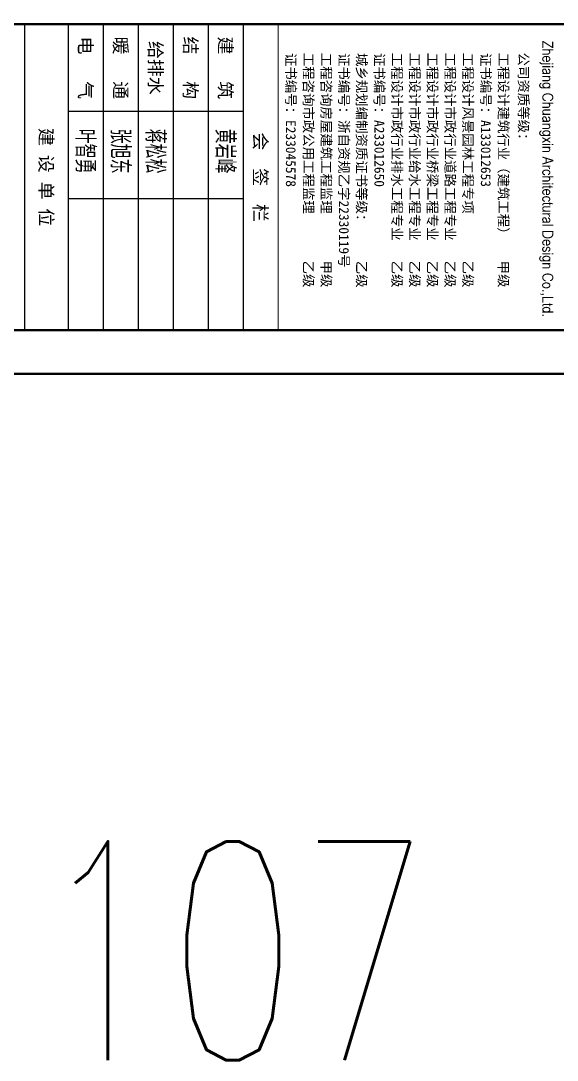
# Model space of a CAD drawing. Extents: x -160106 to 966792, y -663931 to 1550022.
# Drawn here: x -77936 to -77446, y -87453 to -86502 of the extents above; entities that cross this region are included whole.
import ezdxf
from ezdxf.enums import TextEntityAlignment as Align
from ezdxf.xclip import XClip

# ---------------------------------------------------------------- set-up
doc = ezdxf.new("R2010")
doc.units = 0
for name, color, linetype in [('!ZN1-文字-7', 7, 'Continuous'), ('0-cxFrame', 155, 'Continuous'), ('20剖面图$0$AS-WALL', 40, 'Continuous'), ('qianming', 155, 'Continuous')]:
    doc.layers.add(name, color=color, linetype=linetype)
doc.layers.add('0-cxText', color=131, linetype='Continuous', lineweight=25)
doc.styles.add('BZHZ', font='bzxw', dxfattribs={"width": 0.8, "bigfont": 'bzhz'})
doc.styles.add('cx_biaoti', font='')
doc.styles.add('cx_tuming', font='simhei.ttf')
doc.styles.add('cx_tuqian1', font='')
doc.styles.add('ZNTextStyle', font='ROMANS.shx', dxfattribs={"width": 0.7, "bigfont": 'CHINESE.shx'})
doc.styles.add('黑体', font='simhei.ttf', dxfattribs={"height": 12})
doc.styles.get('cx_biaoti').set_extended_font_data('SimSun')
doc.styles.get('cx_tuqian1').set_extended_font_data('SimSun')

# ---------------------------------------------------------------- blocks, each defined once
blk = doc.blocks.new('20250825140909')
at = {"layer": '20剖面图$0$AS-WALL', "color": 8}
for points in [[(5347, -300), (800, -300), (-2150.02, -5.12)], [(5347, -350), (797.51, -350), (-2150.02, -55.37)]]:
    blk.add_lwpolyline(points, dxfattribs=at)
blk = doc.blocks.new('zjcx_lan_huiqian(Dragon)')
for p, q in [((-7000, -800), (0, -800)), ((-5000, -800), (-5000, -4800)), ((-3000, -800), (-3000, -4800)), ((-7000, -1600), (0, -1600)), ((-7000, -2400), (0, -2400)), ((-7000, -3200), (0, -3200)), ((-7000, -4000), (0, -4000))]:
    blk.add_line(p, q)
at = {"const_width": 30}
blk.add_lwpolyline([(-7000, 0), (0, 0)], dxfattribs=at)
blk.add_lwpolyline([(-7000, 0), (0, 0), (0, -4800), (-7000, -4800)], close=True, dxfattribs=at)
at = {"style": 'cx_biaoti'}
for s, p in [('会  签  栏', (-3500, -400)), ('建   筑', (-6000, -1200)), ('结   构', (-6000, -2000)), ('给排水', (-6000, -2800)), ('暖   通', (-6000, -3600)), ('电   气', (-6000, -4400))]:
    blk.add_text(s, height=300, dxfattribs=at).set_placement(p, align=Align.MIDDLE)
blk = doc.blocks.new('T-汇签(Dragon)')
at = {"layer": '0-cxFrame'}
blk.add_blockref('zjcx_lan_huiqian(Dragon)', (0, 0), dxfattribs=at)
at = {"layer": 'qianming', "style": 'BZHZ', "width": 0.8}
for s, p in [('黄岩峰', (-4094, -1189)), ('蒋松松', (-4094, -2789)), ('张旭东', (-4094, -3589)), ('叶智勇', (-4094, -4389))]:
    blk.add_text(s, height=450, dxfattribs=at).set_placement(p, align=Align.MIDDLE)
blk = doc.blocks.new('zjcx_TT(Dragon)')
for points, const_width in [([(-6602, -3923), (-6454, -3923)], 25), ([(-6601, -4138), (-6466, -3930)], 25), ([(-6412, -4160), (-6412, -3908)], 25), ([(-6315, -4160), (-6315, -4038)], 25), ([(-6091, -3944), (-6091, -3908)], 25), ([(-6091, -4160), (-6091, -3977)], 25), ([(-6027, -3944), (-6027, -3908)], 25), ([(-6027, -4160), (-6027, -3977)], 25), ([(-5868, -4160), (-5868, -4013)], 25), ([(-5804, -4160), (-5804, -3977)], 25), ([(-5706, -4032), (-5706, -4160)], 25), ([(-5544, -4160), (-5544, -3977)], 25), ([(-5193, -4160), (-5193, -3908)], 25), ([(-5096, -4160), (-5096, -4038)], 25), ([(-5035, -4105), (-5035, -3977)], 25), ([(-4937, -3977), (-4937, -4160)], 25), ([(-4777, -4160), (-4777, -4013)], 25), ([(-4712, -4160), (-4712, -3977)], 25), ([(-4614, -4032), (-4614, -4160)], 25), ([(-4454, -4160), (-4454, -3977)], 25), ([(-4401, -4154), (-4303, -3984)], 25), ([(-4299, -4154), (-4397, -3984)], 25), ([(-4247, -3944), (-4247, -3908)], 25), ([(-4247, -4160), (-4247, -3977)], 25), ([(-4182, -4160), (-4182, -3977)], 25), ([(-4085, -4032), (-4085, -4160)], 25), ([(-3958, -4156), (-3882, -3912)], 25), ([(-3800, -4156), (-3876, -3912)], 25), ([(-3749, -4160), (-3749, -3977)], 25), ([(-3509, -4160), (-3509, -3908)], 25), ([(-3412, -4160), (-3412, -4038)], 25), ([(-3348, -3944), (-3348, -3908)], 25), ([(-3348, -4160), (-3348, -3977)], 25), ([(-3310, -3989), (-3241, -3989)], 25), ([(-3279, -4117), (-3279, -3932)], 25), ([(-2925, -3989), (-2856, -3989)], 25), ([(-2894, -4117), (-2894, -3932)], 25), ([(-2821, -4105), (-2821, -3977)], 25), ([(-2724, -3977), (-2724, -4160)], 25), ([(-2659, -4160), (-2659, -3977)], 25), ([(-2468, -4160), (-2468, -4013)], 25), ([(-2403, -4160), (-2403, -3908)], 25), ([(-2267, -3920), (-2197, -3920)], 25), ([(-2254, -4160), (-2254, -3908)], 25), ([(-1745, -3944), (-1745, -3908)], 25), ([(-1745, -4160), (-1745, -3977)], 25), ([(-1583, -4160), (-1583, -3977)], 25), ([(-1520, -4160), (-1520, -3977)], 25), ([(-1423, -4032), (-1423, -4160)], 25), ([(-747, -4160), (-747, -3908)], 25), ([(-616, -3989), (-546, -3989)], 25), ([(-585, -4117), (-585, -3932)], 25), ([(-414, -4160), (-414, -3908)], 25), ([(-6613, -4145), (-6450, -4145)], 25), ([(-6273, -4064), (-6135, -4064)], 25), ([(-3930, -4070), (-3827, -4070)], 25), ([(-3225, -4064), (-3088, -4064)], 25), ([(-2267, -4147), (-2197, -4147)], 25), ([(-2071, -4064), (-1933, -4064)], 25), ([(-1879, -4055), (-1828, -4074)], 25), ([(-901, -4160), (-901, -4125)], 30), ([(-821, -4160), (-821, -4125)], 30), ([(-743, -4147), (-632, -4147)], 25), ([(-340, -4160), (-340, -4125)], 30)]:
    blk.add_lwpolyline(points, dxfattribs=dict(const_width=const_width))
for points, const_width in [([(-6412, -4038, -1.001561), (-6315, -4038, 3.441563)], 25), ([(-6203, -3986, 0.395945), (-6260, -4052)], 25), ([(-6205, -3986, -0.395945), (-6148, -4052)], 25), ([(-5968, -4032, -0.787489), (-5867, -4018)], 25), ([(-5939, -4071, 0.030544), (-5870, -4051)], 25), ([(-5632, -4001, 0.318714), (-5629, -4135, 0.615609)], 25), ([(-5633, -4003, -0.476832), (-5572, -3997, -0.222028)], 25), ([(-5380, -3945, 0.263693), (-5386, -4114, 0.615609)], 25), ([(-5382, -3948, -0.673783), (-5253, -3981, -0.222028)], 25), ([(-5193, -4038, -1.001561), (-5096, -4038, 3.441563)], 25), ([(-4877, -4032, -0.787489), (-4776, -4018)], 25), ([(-4848, -4071, 0.030544), (-4779, -4051)], 25), ([(-4541, -4001, 0.318714), (-4538, -4135, 0.615609)], 25), ([(-4542, -4003, -0.476832), (-4481, -3997, -0.222028)], 25), ([(-3642, -4004, 0.318714), (-3639, -4138, 0.615609)], 25), ([(-3643, -4006, -0.686109), (-3559, -4032, -0.222028)], 25), ([(-3509, -4038, -1.001561), (-3412, -4038, 3.441563)], 25), ([(-3155, -3986, 0.395945), (-3213, -4052)], 25), ([(-3158, -3986, -0.395945), (-3100, -4052)], 25), ([(-3033, -4004, 0.318714), (-3030, -4138, 0.615609)], 25), ([(-3034, -4006, -0.686109), (-2949, -4032, -0.222028)], 25), ([(-2567, -4032, -0.787489), (-2467, -4018)], 25), ([(-2539, -4071, 0.030544), (-2470, -4051)], 25), ([(-2133, -3948, 0.23837), (-2199, -3921, 0.253041)], 25), ([(-2135, -3945, -0.26132), (-2128, -4111, -0.615609)], 25), ([(-2001, -3986, 0.395945), (-2058, -4052)], 25), ([(-2003, -3986, -0.395945), (-1946, -4052)], 25), ([(-1877, -4055, -0.401554), (-1896, -4025)], 25), ([(-1805, -4026, 0.911804), (-1896, -4027)], 25), ([(-1671, -4001, 0.318714), (-1668, -4135, 0.615609)], 25), ([(-1672, -4003, -0.476832), (-1611, -3997, -0.222028)], 25), ([(-1259, -3945, 0.263693), (-1264, -4114, 0.615609)], 25), ([(-1261, -3948, -0.673783), (-1132, -3981, -0.222028)], 25), ([(-1061, -4004, 0.318714), (-1058, -4138, 0.615609)], 25), ([(-1062, -4005, -0.473083), (-987, -4004, -0.222028)], 25), ([(-988, -4004, -0.345415), (-990, -4138, -0.615609)], 25), ([(-501, -4001, 0.318714), (-498, -4135, 0.615609)], 25), ([(-502, -4003, -0.476832), (-441, -3997, -0.222028)], 25), ([(-6260, -4074, 0.295539), (-6222, -4147, 0.295539)], 25), ([(-6224, -4146, 0.506701), (-6149, -4103)], 25), ([(-6133, -4216, 0.333054), (-6091, -4160, 3.441563)], 25), ([(-5939, -4071, 0.886876), (-5931, -4152, 0.615609)], 25), ([(-5647, -4182, 0.945498), (-5545, -4157, 0.222028)], 25), ([(-5630, -4134, 0.40791), (-5575, -4138, 0.222028)], 25), ([(-5391, -4103, 0.810483), (-5250, -4080, 0.222028)], 25), ([(-4848, -4071, 0.886876), (-4841, -4152, 0.615609)], 25), ([(-4556, -4182, 0.945498), (-4454, -4157, 0.222028)], 25), ([(-4539, -4134, 0.40791), (-4484, -4138, 0.222028)], 25), ([(-3641, -4136, 0.682641), (-3556, -4100, 0.222028)], 25), ([(-3279, -4116, 0.5602), (-3239, -4146, 0.222028)], 25), ([(-3213, -4074, 0.295539), (-3175, -4147, 0.295539)], 25), ([(-3177, -4146, 0.506701), (-3102, -4103)], 25), ([(-3031, -4136, 0.682641), (-2947, -4100, 0.222028)], 25), ([(-2894, -4116, 0.5602), (-2854, -4146, 0.222028)], 25), ([(-2539, -4071, 0.886876), (-2531, -4152, 0.615609)], 25), ([(-2126, -4107, -0.296674), (-2197, -4147, -0.329683)], 25), ([(-2058, -4074, 0.295539), (-2020, -4147, 0.295539)], 25), ([(-2023, -4146, 0.506701), (-1947, -4103)], 25), ([(-1829, -4148, -0.5196), (-1899, -4103)], 25), ([(-1831, -4073, -0.783964), (-1829, -4148, -0.615609)], 25), ([(-1686, -4182, 0.945498), (-1584, -4157, 0.222028)], 25), ([(-1668, -4134, 0.40791), (-1614, -4138, 0.222028)], 25), ([(-1269, -4103, 0.810483), (-1129, -4080, 0.222028)], 25), ([(-1059, -4137, 0.462703), (-989, -4136, 0.222028)], 25), ([(-835, -4204, 0.277707), (-814, -4157, 0.222028)], 15), ([(-585, -4116, 0.5602), (-545, -4146, 0.222028)], 25), ([(-499, -4134, 0.40791), (-444, -4138, 0.222028)], 25)]:
    blk.add_lwpolyline(points, format="xyb", dxfattribs=dict(const_width=const_width))
for points in [[(-5799, -4047, 15, 19.9, -0.277023), (-5756, -3986, 15, 19.9, -0.413565)], [(-5760, -3987, 20, 25, -0.474766), (-5706, -4034, 25, 25, 0)], [(-5572, -3997, 25, 20, -0.150596), (-5546, -4048, 25, 25, 0)], [(-4707, -4047, 15, 19.9, -0.277023), (-4664, -3986, 15, 19.9, -0.413565)], [(-4668, -3987, 20, 25, -0.474766), (-4614, -4034, 25, 25, 0)], [(-4481, -3997, 25, 20, -0.150596), (-4455, -4048, 25, 25, 0)], [(-4393, -3990, 28.8, 0, 0), (-4415, -3978, 25, 25, 0)], [(-4306, -3990, 28.8, 0, 0), (-4285, -3978, 25, 25, 0)], [(-4177, -4047, 15, 19.9, -0.277023), (-4135, -3986, 15, 19.9, -0.413565)], [(-4138, -3987, 20, 25, -0.474766), (-4085, -4034, 25, 25, 0)], [(-3879, -3908, 29, 0, 0), (-3879, -3921, 25, 25, 0)], [(-3684, -3998, 25, 15, 0.519598), (-3745, -4056, 25, 25, 0)], [(-3279, -3938, 28, 0, 0), (-3266, -3914, 25, 25, 0)], [(-2894, -3938, 28, 0, 0), (-2881, -3914, 25, 25, 0)], [(-2593, -3998, 25, 15, 0.519598), (-2654, -4056, 25, 25, 0)], [(-1611, -3997, 25, 20, -0.150596), (-1585, -4048, 25, 25, 0)], [(-1515, -4047, 15, 19.9, -0.277023), (-1473, -3986, 15, 19.9, -0.413565)], [(-1476, -3987, 20, 25, -0.474766), (-1423, -4034, 25, 25, 0)], [(-585, -3938, 28, 0, 0), (-572, -3914, 25, 25, 0)], [(-441, -3997, 25, 20, -0.150596), (-415, -4048, 25, 25, 0)], [(-5932, -4152, 25, 15, 0.445668), (-5872, -4082, 25, 25, 0)], [(-5575, -4138, 25, 20, 0.200508), (-5546, -4077, 25, 25, 0)], [(-4981, -4150, 20, 25, -0.474766), (-5035, -4103, 25, 25, 0)], [(-4942, -4090, 15, 19.9, -0.277023), (-4985, -4151, 15, 19.9, -0.413565)], [(-4842, -4152, 25, 15, 0.445668), (-4781, -4082, 25, 25, 0)], [(-4484, -4138, 25, 20, 0.200508), (-4455, -4077, 25, 25, 0)], [(-4397, -4147, 28.8, 0, 0), (-4419, -4160, 25, 25, 0)], [(-4302, -4147, 28.8, 0, 0), (-4281, -4160, 25, 25, 0)], [(-3955, -4147, 30.8, 0, 0), (-3973, -4160, 25, 25, 0)], [(-3803, -4147, 30.8, 0, 0), (-3785, -4160, 25, 25, 0)], [(-2768, -4150, 20, 25, -0.474766), (-2821, -4103, 25, 25, 0)], [(-2729, -4090, 15, 19.9, -0.277023), (-2771, -4151, 15, 19.9, -0.413565)], [(-2532, -4152, 25, 15, 0.445668), (-2472, -4082, 25, 25, 0)], [(-1614, -4138, 25, 20, 0.200508), (-1585, -4077, 25, 25, 0)], [(-444, -4138, 25, 20, 0.200508), (-415, -4077, 25, 25, 0)]]:
    blk.add_lwpolyline(points, format="xyseb")
at = {"layer": '0-cxFrame', "const_width": 30}
blk.add_lwpolyline([(-7000, -10200), (0, -10200), (0, 0), (-7000, 0)], close=True, dxfattribs=at)
at = {"color": 7, "style": 'cx_biaoti'}
for s, p in [('公司资质等级：', (-6350, -4700)), ('工程设计建筑行业（建筑工程）   甲级', (-6344, -5160)), ('证书编号：A133012653', (-6340, -5563)), ('工程设计风景园林工程专项       乙级', (-6344, -5972)), ('工程设计市政行业道路工程专业   乙级', (-6344, -6379)), ('工程设计市政行业桥梁工程专业   乙级', (-6344, -6784)), ('工程设计市政行业给水工程专业   乙级', (-6344, -7189)), ('工程设计市政行业排水工程专业   乙级', (-6344, -7594)), ('证书编号：A233012650', (-6340, -7997)), ('城乡规划编制资质证书等级：     乙级', (-6340, -8404)), ('证书编号：浙自资规乙字22330119号', (-6340, -8807)), ('工程咨询房屋建筑工程监理       甲级', (-6344, -9212)), ('工程咨询市政公用工程监理       乙级', (-6344, -9619)), ('证书编号：E233045578', (-6340, -10022))]:
    blk.add_text(s, height=225, dxfattribs=at).set_placement(p)
blk = doc.blocks.new('zjcx_lan_xiangmu(Dragon)')
for p, q in [((-7000, 9000), (0, 9000)), ((-7000, 6000), (0, 6000)), ((-7000, 3000), (0, 3000)), ((-5000, 1000), (-5000, 0))]:
    blk.add_line(p, q)
at = {"const_width": 30}
for points in [[(-7000, 10000), (0, 10000)], [(-7000, 7000), (0, 7000)], [(-7000, 7000), (0, 7000)], [(-7000, 4000), (0, 4000)], [(-7000, 4000), (0, 4000)], [(-7000, 1000), (0, 1000)], [(-7000, 0), (0, 0)]]:
    blk.add_lwpolyline(points, dxfattribs=at)
blk.add_lwpolyline([(-7000, 10000), (0, 10000), (0, 0), (-7000, 0)], close=True)
at = {"style": 'cx_biaoti'}
for s, p in [('建 设 单 位', (-3500, 9500)), ('项 目 名 称', (-3500, 6500)), ('子 项 名 称', (-3500, 3500)), ('工程编号', (-6013, 500))]:
    blk.add_text(s, height=300, dxfattribs=at).set_placement(p, align=Align.MIDDLE)
blk = doc.blocks.new('T-项目(Dragon)')
blk.add_blockref('zjcx_lan_xiangmu(Dragon)', (0, 0))
at = {"color": 3, "style": 'cx_tuming'}
for s, height, p in [('嘉兴世赫建达智能装备有限公司', 330, (-6816, 7901)), ('年产500套智能装备建设项目 ', 350, (-6638, 4859))]:
    blk.add_text(s, height=height, dxfattribs=at).set_placement(p)
blk = doc.blocks.new('zjcx_T2(Dragon)')
at = {"layer": '0-cxFrame', "const_width": 50}
blk.add_lwpolyline([(-7000, 40000), (0, 40000), (0, 0), (-7000, 0)], close=True, dxfattribs=at)
at = {"layer": '0-cxFrame'}
for name, p in [('zjcx_TT(Dragon)', (0, 40000)), ('T-汇签(Dragon)', (0, 29800)), ('T-项目(Dragon)', (0, 15000))]:
    blk.add_blockref(name, p, dxfattribs=at)
blk = doc.blocks.new('TK22.A2 L(Dragon)')
at = {"layer": '0-cxFrame', "color": 7, "const_width": 0.5}
blk.add_lwpolyline([(0, 0), (-594, 0), (-594, 420), (0, 420)], close=True, dxfattribs=at)
at = {"layer": '0-cxFrame', "const_width": 0.5}
for points in [[(-80, 10), (-574, 10), (-574, 410), (-80, 410)], [(-10, 10), (-80, 10), (-80, 410), (-10, 410)]]:
    blk.add_lwpolyline(points, close=True, dxfattribs=at)
at = {"layer": '0-cxFrame', "xscale": 0.01, "yscale": 0.01, "zscale": 0.01}
blk.add_blockref('zjcx_T2(Dragon)', (-10, 10), dxfattribs=at)
at = {"style": '黑体', "flags": 4}
blk.add_attdef('图幅', text='', height=3.3, dxfattribs=at).set_placement((-40, 3), align=Align.RIGHT)
at = {"layer": '0-cxText', "flags": 4}
for tag, height, style, p in [('建设单位', 3.5, 'cx_tuming', (-45, 240)), ('项目名称', 3.5, 'cx_tuming', (-45, 210)), ('子项名称', 3.5, 'cx_tuming', (-45, 180)), ('工程编号', 3.3, 'cx_tuqian1', (-35, 165)), ('图名1', 3.5, 'cx_tuming', (-45, 87)), ('图名2', 3.5, 'cx_tuming', (-45, 79)), ('图名3', 3.5, 'cx_tuming', (-45, 71)), ('出图日期', 3.3, 'cx_tuqian1', (-39, 60)), ('专业', 3.3, 'cx_tuqian1', (-55, 52)), ('图号', 3.3, 'cx_tuqian1', (-55, 44)), ('版次', 3.3, 'cx_tuqian1', (-20, 44))]:
    blk.add_attdef(tag, text='', height=height, dxfattribs=dict(at, style=style)).set_placement(p, align=Align.MIDDLE)
at = {"layer": 'Defpoints', "color": 6, "flags": 4}
for tag, height, style, p in [('tufu', 3.3, '黑体', (-12, 12)), ('dwfname', 4, 'cx_tuqian1', (-80, 3))]:
    blk.add_attdef(tag, text='', height=height, dxfattribs=dict(at, style=style)).set_placement(p, align=Align.RIGHT)

msp = doc.modelspace()

# ---------------------------------------------------------------- block references
at = {"ltscale": 1000}
ref = msp.add_blockref('20250825140909', (-81179.72, -86283.69), dxfattribs=at)
XClip(ref).set_block_clipping_path([(-2707.7881722579, -436.3260459442), (-1834.5205129444, 518.5130934831)])
at = {"layer": '0-cxFrame', "xscale": 4, "yscale": 4, "zscale": 4, "rotation": 270}
msp.add_blockref('TK22.A2 L(Dragon)', (-78932.94, -86825.19), dxfattribs=at)

# ---------------------------------------------------------------- texts
at = {"layer": '!ZN1-文字-7', "ltscale": 20, "style": 'ZNTextStyle', "width": 0.7}
msp.add_text('幕-JD-107', height=200.258, dxfattribs=at).set_placement((-78590.58, -87353.06, 0), align=Align.MIDDLE_LEFT)

doc.saveas('drawing.dxf')
